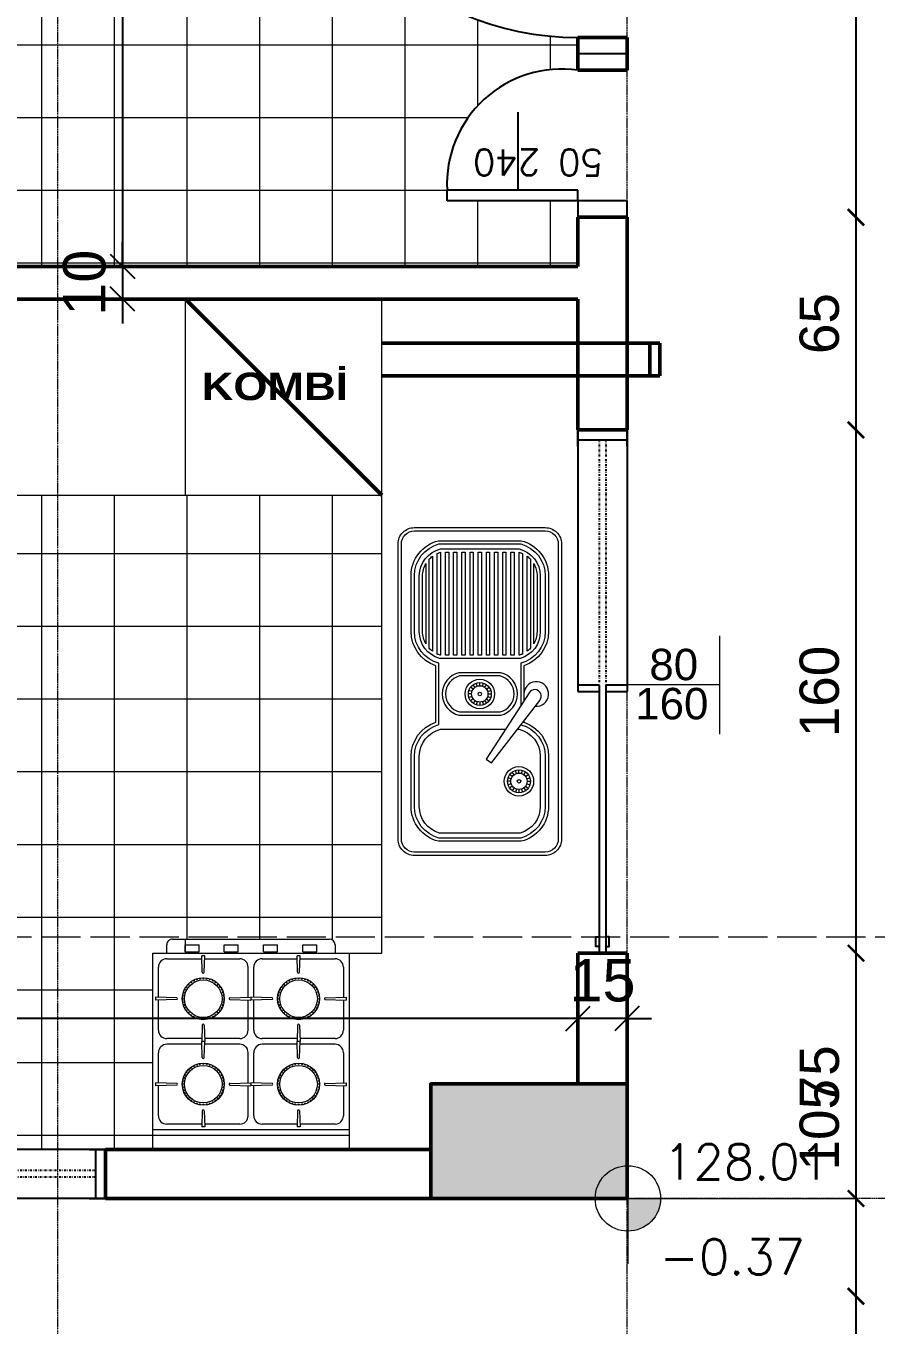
# Model space of a CAD drawing. Header units: millimetres. Extents: x 14753 to 45183, y 5640 to 19518.
# Drawn here: x 20943.6 to 21203.5, y 16508 to 16905.5 of the extents above; entities that cross this region are included whole.
import ezdxf

# ---------------------------------------------------------------- set-up
doc = ezdxf.new("R2010")
doc.units = ezdxf.units.MM
for name, pattern in [('ACAD_ISO02W100', [15, 12, -3]), ('Dash dot', [1.4, 0.6, -0.4, 0, -0.4]), ('DASHDOT', [25.4, 12.7, -6.35, 0, -6.35]), ('DASHDOT2', [0.5, 0.25, -0.125, 0, -0.125])]:
    doc.linetypes.add(name, pattern=pattern)
for name, color, linetype in [('doğrama', 140, 'Continuous'), ('kapı', 11, 'Continuous'), ('pencere', 2, 'Continuous'), ('Standart', 7, 'Continuous'), ('YAzı', 7, 'Continuous')]:
    doc.layers.add(name, color=color, linetype=linetype)
for name, color, linetype, lineweight in [('Duvar', 1, 'Continuous', 50), ('k aks', 44, 'DASHDOT', 18), ('k dis olcu', 43, 'Continuous', 18), ('k ic olcu', 254, 'Continuous', 18), ('k kolon', 1, 'Continuous', 53), ('k kot', 31, 'Continuous', 20), ('k tarama', 252, 'Continuous', 9), ('k ıslak mekan tarama', 252, 'Continuous', 9), ('kesiklii çizgi', 244, 'ACAD_ISO02W100', 5), ('Kolon', 30, 'Continuous', 50), ('mutfak tefriş', 52, 'Continuous', 5)]:
    doc.layers.add(name, color=color, linetype=linetype, lineweight=lineweight)
doc.styles.add('OLCU', font='romans.shx')
doc.styles.add('ROMANT', font='arial.ttf', dxfattribs={"width": 0.8, "height": 0.125})
doc.styles.get("Standard").update_dxf_attribs({"font": 'arial.ttf'})
doc.styles.add('Vaziyet Yazı', font='bgothm.ttf', dxfattribs={"height": 25})
doc.dimstyles.new('icolcu', dxfattribs={"dimtxt": 13, "dimasz": 7.5, "dimexe": 5, "dimexo": 5, "dimgap": 5, "dimtad": 1, "dimdec": 0, "dimtxsty": 'Standard', "dimblk": 'OBLIQUE', "dimcen": 2.5, "dimdle": 5, "dimclrd": 256, "dimclre": 256, "dimclrt": 256, "dimadec": 4, "dimazin": 0, "dimtfac": 1, "dimtdec": 0, "dimtix": 1, "dimtmove": 2, "dimatfit": 3, "dimldrblk": 'OBLIQUE', "dimfxl": 1, "dimarcsym": 0})
doc.dimstyles.new('icölcü', dxfattribs={"dimtxt": 12, "dimasz": 5, "dimexe": 1.25, "dimexo": 0.625, "dimgap": 5, "dimtad": 1, "dimdec": 0, "dimtxsty": 'Standard', "dimblk": 'ARCHTICK', "dimcen": -10, "dimse1": 1, "dimse2": 1, "dimadec": 0, "dimazin": 0, "dimtfac": 1, "dimtdec": 0, "dimtix": 1, "dimtmove": 0, "dimatfit": 3, "dimldrblk": 'ARCHTICK', "dimfxl": 1, "dimarcsym": 0})

# ---------------------------------------------------------------- blocks, each defined once
blk = doc.blocks.new('FRN60')
at = {"linetype": 'Continuous'}
for p, q in [((-30, 0), (30, 0)), ((-30, -60), (-30, 0)), ((30, 0), (30, -60)), ((-30, -4.29), (30, -4.29)), ((-30, -6), (30, -6)), ((-25.71, -7.71), (-15, -7.71)), ((-14.87, -11.8), (-15.03, -6.86)), ((-15.03, -6.86), (-14.12, -6.86)), ((-14.27, -11.8), (-14.12, -6.86)), ((-14.14, -7.71), (-3.43, -7.71)), ((3.43, -7.71), (14.14, -7.71)), ((14.12, -6.86), (15.03, -6.86)), ((14.27, -11.8), (14.12, -6.86)), ((14.87, -11.8), (15.03, -6.86)), ((15, -7.71), (25.71, -7.71)), ((-28.29, -19.5), (-28.29, -10.29)), ((-0.86, -10.29), (-0.86, -19.5)), ((0.86, -10.29), (0.86, -19.5)), ((28.29, -10.29), (28.29, -19.5)), ((-29.14, -20.38), (-29.14, -19.47)), ((-22.7, -19.67), (-29.14, -19.47)), ((-6.44, -19.67), (0, -19.47)), ((6.44, -19.67), (0, -19.47)), ((0, -20.38), (0, -19.47)), ((0, -20.38), (0, -19.47)), ((22.7, -19.67), (29.14, -19.47)), ((29.14, -20.38), (29.14, -19.47)), ((-22.7, -20.19), (-29.14, -20.38)), ((-28.29, -29.57), (-28.29, -20.36)), ((-6.44, -20.19), (0, -20.38)), ((-0.86, -20.36), (-0.86, -29.57)), ((6.44, -20.19), (0, -20.38)), ((0.86, -20.36), (0.86, -29.57)), ((22.7, -20.19), (29.14, -20.38)), ((28.29, -20.36), (28.29, -29.57)), ((-14.87, -28.06), (-15.03, -33)), ((-14.27, -28.06), (-14.12, -33)), ((14.27, -28.06), (14.12, -33)), ((14.87, -28.06), (15.03, -33)), ((-25.71, -32.14), (-15, -32.14)), ((-25.71, -33.86), (-15, -33.86)), ((-15.03, -33), (-14.12, -33)), ((-14.87, -37.94), (-15.03, -33)), ((-15.03, -33), (-14.12, -33)), ((-14.27, -37.94), (-14.12, -33)), ((-14.14, -32.14), (-3.43, -32.14)), ((-14.14, -33.86), (-3.43, -33.86)), ((3.43, -32.14), (14.14, -32.14)), ((3.43, -33.86), (14.14, -33.86)), ((14.12, -33), (15.03, -33)), ((14.27, -37.94), (14.12, -33)), ((14.12, -33), (15.03, -33)), ((14.87, -37.94), (15.03, -33)), ((15, -32.14), (25.71, -32.14)), ((15, -33.86), (25.71, -33.86)), ((-28.29, -45.64), (-28.29, -36.43)), ((-0.86, -36.43), (-0.86, -45.64)), ((0.86, -36.43), (0.86, -45.64)), ((28.29, -36.43), (28.29, -45.64)), ((-22.7, -45.81), (-29.14, -45.62)), ((-29.14, -46.53), (-29.14, -45.62)), ((-22.7, -46.33), (-29.14, -46.53)), ((-28.29, -55.71), (-28.29, -46.5)), ((-6.44, -45.81), (0, -45.62)), ((-6.44, -46.33), (0, -46.53)), ((-0.86, -46.5), (-0.86, -55.71)), ((0, -46.53), (0, -45.62)), ((6.44, -45.81), (0, -45.62)), ((0, -46.53), (0, -45.62)), ((6.44, -46.33), (0, -46.53)), ((0.86, -46.5), (0.86, -55.71)), ((22.7, -45.81), (29.14, -45.62)), ((22.7, -46.33), (29.14, -46.53)), ((28.29, -46.5), (28.29, -55.71)), ((29.14, -46.53), (29.14, -45.62)), ((-14.87, -54.2), (-15.03, -59.14)), ((-14.27, -54.2), (-14.12, -59.14)), ((14.27, -54.2), (14.12, -59.14)), ((14.87, -54.2), (15.03, -59.14)), ((-15, -58.29), (-25.71, -58.29)), ((-15.03, -59.14), (-14.12, -59.14)), ((-3.43, -58.29), (-14.14, -58.29)), ((14.14, -58.29), (3.43, -58.29)), ((14.12, -59.14), (15.03, -59.14)), ((25.71, -58.29), (15, -58.29)), ((30, -60), (-30, -60)), ((-25.71, -62.57), (-25.71, -60)), ((-20.14, -60.43), (-20.14, -62.57)), ((-15.86, -60.43), (-20.14, -60.43)), ((-15.86, -62.57), (-20.14, -62.57)), ((-19.71, -60), (-19.71, -60.43)), ((-16.29, -60), (-16.29, -60.43)), ((-15.86, -60.43), (-15.86, -62.57)), ((-3.86, -60.43), (-8.14, -60.43)), ((-8.14, -60.43), (-8.14, -62.57)), ((-3.86, -62.57), (-8.14, -62.57)), ((-7.71, -60), (-7.71, -60.43)), ((-4.29, -60), (-4.29, -60.43)), ((-3.86, -60.43), (-3.86, -62.57)), ((8.14, -60.43), (3.86, -60.43)), ((3.86, -60.43), (3.86, -62.57)), ((8.14, -62.57), (3.86, -62.57)), ((4.29, -60), (4.29, -60.43)), ((7.71, -60), (7.71, -60.43)), ((8.14, -60.43), (8.14, -62.57)), ((20.14, -60.43), (15.86, -60.43)), ((15.86, -60.43), (15.86, -62.57)), ((20.14, -62.57), (15.86, -62.57)), ((16.29, -60), (16.29, -60.43)), ((19.71, -60), (19.71, -60.43)), ((20.14, -60.43), (20.14, -62.57)), ((25.71, -60), (25.71, -62.57)), ((24, -64.29), (-24, -64.29))]:
    blk.add_line(p, q, dxfattribs=at)
for centre, radius in [((-14.57, -19.93), 6.43), ((-14.57, -19.93), 5.74), ((14.57, -19.93), 6.43), ((14.57, -19.93), 5.74), ((-14.57, -46.07), 6.43), ((14.57, -46.07), 6.43), ((-14.57, -46.07), 5.74), ((14.57, -46.07), 5.74)]:
    blk.add_circle(centre, radius, dxfattribs=at)
for centre, radius, start, end in [((-25.71, -10.29), 2.57, 90, 180), ((-3.43, -10.29), 2.57, 0, 90), ((3.43, -10.29), 2.57, 90, 180), ((25.71, -10.29), 2.57, 0, 90), ((-14.57, -11.8), 0.303, 180, 0), ((14.57, -11.8), 0.303, 180, 0), ((-19.12, -15.38), 0.257, 226.146, 43.854), ((-18.35, -14.73), 0.257, 217.146, 34.854), ((-17.49, -14.2), 0.257, 208.146, 25.854), ((-16.56, -13.81), 0.257, 199.146, 16.854), ((-15.58, -13.58), 0.257, 190.146, 7.854), ((-14.57, -13.5), 0.257, 181.146, 358.854), ((-13.57, -13.58), 0.257, 172.146, 349.854), ((-12.58, -13.81), 0.257, 163.146, 340.854), ((-11.65, -14.2), 0.257, 154.146, 331.854), ((-10.79, -14.73), 0.257, 145.146, 322.854), ((-10.03, -15.38), 0.257, 136.146, 313.854), ((10.03, -15.38), 0.257, 226.146, 43.854), ((10.79, -14.73), 0.257, 217.146, 34.854), ((11.65, -14.2), 0.257, 208.146, 25.854), ((12.58, -13.81), 0.257, 199.146, 16.854), ((13.57, -13.58), 0.257, 190.146, 7.854), ((14.57, -13.5), 0.257, 181.146, 358.854), ((15.58, -13.58), 0.257, 172.146, 349.854), ((16.56, -13.81), 0.257, 163.146, 340.854), ((17.49, -14.2), 0.257, 154.146, 331.854), ((18.35, -14.73), 0.257, 145.146, 322.854), ((19.12, -15.38), 0.257, 136.146, 313.854), ((-22.7, -19.93), 0.257, 270, 90), ((-21, -19.93), 0.257, 271.146, 88.854), ((-20.92, -18.92), 0.257, 262.146, 79.854), ((-20.69, -17.94), 0.257, 253.146, 70.854), ((-20.3, -17.01), 0.257, 244.146, 61.854), ((-19.77, -16.15), 0.257, 235.146, 52.854), ((-9.37, -16.15), 0.257, 127.146, 304.854), ((-8.84, -17.01), 0.257, 118.146, 295.854), ((-8.46, -17.94), 0.257, 109.146, 286.854), ((-8.22, -18.92), 0.257, 100.146, 277.854), ((-8.14, -19.93), 0.257, 91.146, 268.854), ((-6.44, -19.93), 0.257, 90, 270), ((6.44, -19.93), 0.257, 270, 90), ((8.14, -19.93), 0.257, 271.146, 88.854), ((8.22, -18.92), 0.257, 262.146, 79.854), ((8.46, -17.94), 0.257, 253.146, 70.854), ((8.84, -17.01), 0.257, 244.146, 61.854), ((9.37, -16.15), 0.257, 235.146, 52.854), ((19.77, -16.15), 0.257, 127.146, 304.854), ((20.3, -17.01), 0.257, 118.146, 295.854), ((20.69, -17.94), 0.257, 109.146, 286.854), ((20.92, -18.92), 0.257, 100.146, 277.854), ((21, -19.93), 0.257, 91.146, 268.854), ((22.7, -19.93), 0.257, 90, 270), ((-20.92, -20.93), 0.257, 280.146, 97.854), ((-20.69, -21.92), 0.257, 289.146, 106.854), ((-20.3, -22.85), 0.257, 298.146, 115.854), ((-19.77, -23.71), 0.257, 307.146, 124.854), ((-9.37, -23.71), 0.257, 55.146, 232.854), ((-8.84, -22.85), 0.257, 64.146, 241.854), ((-8.46, -21.92), 0.257, 73.146, 250.854), ((-8.22, -20.93), 0.257, 82.146, 259.854), ((8.22, -20.93), 0.257, 280.146, 97.854), ((8.46, -21.92), 0.257, 289.146, 106.854), ((8.84, -22.85), 0.257, 298.146, 115.854), ((9.37, -23.71), 0.257, 307.146, 124.854), ((19.77, -23.71), 0.257, 55.146, 232.854), ((20.3, -22.85), 0.257, 64.146, 241.854), ((20.69, -21.92), 0.257, 73.146, 250.854), ((20.92, -20.93), 0.257, 82.146, 259.854), ((-19.12, -24.47), 0.257, 316.146, 133.854), ((-18.35, -25.13), 0.257, 325.146, 142.854), ((-17.49, -25.66), 0.257, 334.146, 151.854), ((-16.56, -26.04), 0.257, 343.146, 160.854), ((-15.58, -26.28), 0.257, 352.146, 169.854), ((-14.57, -28.06), 0.303, 0, 180), ((-14.57, -26.36), 0.257, 1.146, 178.854), ((-13.57, -26.28), 0.257, 10.146, 187.854), ((-12.58, -26.04), 0.257, 19.146, 196.854), ((-11.65, -25.66), 0.257, 28.146, 205.854), ((-10.79, -25.13), 0.257, 37.146, 214.854), ((-10.03, -24.47), 0.257, 46.146, 223.854), ((10.03, -24.47), 0.257, 316.146, 133.854), ((10.79, -25.13), 0.257, 325.146, 142.854), ((11.65, -25.66), 0.257, 334.146, 151.854), ((12.58, -26.04), 0.257, 343.146, 160.854), ((13.57, -26.28), 0.257, 352.146, 169.854), ((14.57, -28.06), 0.303, 0, 180), ((14.57, -26.36), 0.257, 1.146, 178.854), ((15.58, -26.28), 0.257, 10.146, 187.854), ((16.56, -26.04), 0.257, 19.146, 196.854), ((17.49, -25.66), 0.257, 28.146, 205.854), ((18.35, -25.13), 0.257, 37.146, 214.854), ((19.12, -24.47), 0.257, 46.146, 223.854), ((-25.71, -29.57), 2.57, 180, 270), ((-3.43, -29.57), 2.57, 270, 0), ((3.43, -29.57), 2.57, 180, 270), ((25.71, -29.57), 2.57, 270, 360), ((-25.71, -36.43), 2.57, 90, 180), ((-3.43, -36.43), 2.57, 0, 90), ((3.43, -36.43), 2.57, 90, 180), ((25.71, -36.43), 2.57, 0, 90), ((-15.58, -39.72), 0.257, 190.146, 7.854), ((-14.57, -37.94), 0.303, 180, 0), ((-14.57, -39.64), 0.257, 181.146, 358.854), ((-13.57, -39.72), 0.257, 172.146, 349.854), ((13.57, -39.72), 0.257, 190.146, 7.854), ((14.57, -37.94), 0.303, 180, 0), ((14.57, -39.64), 0.257, 181.146, 358.854), ((15.58, -39.72), 0.257, 172.146, 349.854), ((-20.3, -43.15), 0.257, 244.146, 61.854), ((-19.77, -42.29), 0.257, 235.146, 52.854), ((-19.12, -41.53), 0.257, 226.146, 43.854), ((-18.35, -40.87), 0.257, 217.146, 34.854), ((-17.49, -40.34), 0.257, 208.146, 25.854), ((-16.56, -39.96), 0.257, 199.146, 16.854), ((-12.58, -39.96), 0.257, 163.146, 340.854), ((-11.65, -40.34), 0.257, 154.146, 331.854), ((-10.79, -40.87), 0.257, 145.146, 322.854), ((-10.03, -41.53), 0.257, 136.146, 313.854), ((-9.37, -42.29), 0.257, 127.146, 304.854), ((-8.84, -43.15), 0.257, 118.146, 295.854), ((8.84, -43.15), 0.257, 244.146, 61.854), ((9.37, -42.29), 0.257, 235.146, 52.854), ((10.03, -41.53), 0.257, 226.146, 43.854), ((10.79, -40.87), 0.257, 217.146, 34.854), ((11.65, -40.34), 0.257, 208.146, 25.854), ((12.58, -39.96), 0.257, 199.146, 16.854), ((16.56, -39.96), 0.257, 163.146, 340.854), ((17.49, -40.34), 0.257, 154.146, 331.854), ((18.35, -40.87), 0.257, 145.146, 322.854), ((19.12, -41.53), 0.257, 136.146, 313.854), ((19.77, -42.29), 0.257, 127.146, 304.854), ((20.3, -43.15), 0.257, 118.146, 295.854), ((-22.7, -46.07), 0.257, 270, 90), ((-21, -46.07), 0.257, 271.146, 88.854), ((-20.92, -45.07), 0.257, 262.146, 79.854), ((-20.92, -47.08), 0.257, 280.146, 97.854), ((-20.69, -44.08), 0.257, 253.146, 70.854), ((-8.46, -44.08), 0.257, 109.146, 286.854), ((-8.22, -45.07), 0.257, 100.146, 277.854), ((-8.22, -47.08), 0.257, 82.146, 259.854), ((-8.14, -46.07), 0.257, 91.146, 268.854), ((-6.44, -46.07), 0.257, 90, 270), ((6.44, -46.07), 0.257, 270, 90), ((8.14, -46.07), 0.257, 271.146, 88.854), ((8.22, -45.07), 0.257, 262.146, 79.854), ((8.22, -47.08), 0.257, 280.146, 97.854), ((8.46, -44.08), 0.257, 253.146, 70.854), ((20.69, -44.08), 0.257, 109.146, 286.854), ((20.92, -45.07), 0.257, 100.146, 277.854), ((20.92, -47.08), 0.257, 82.146, 259.854), ((21, -46.07), 0.257, 91.146, 268.854), ((22.7, -46.07), 0.257, 90, 270), ((-20.69, -48.06), 0.257, 289.146, 106.854), ((-20.3, -48.99), 0.257, 298.146, 115.854), ((-19.77, -49.85), 0.257, 307.146, 124.854), ((-19.12, -50.62), 0.257, 316.146, 133.854), ((-18.35, -51.27), 0.257, 325.146, 142.854), ((-17.49, -51.8), 0.257, 334.146, 151.854), ((-11.65, -51.8), 0.257, 28.146, 205.854), ((-10.79, -51.27), 0.257, 37.146, 214.854), ((-10.03, -50.62), 0.257, 46.146, 223.854), ((-9.37, -49.85), 0.257, 55.146, 232.854), ((-8.84, -48.99), 0.257, 64.146, 241.854), ((-8.46, -48.06), 0.257, 73.146, 250.854), ((8.46, -48.06), 0.257, 289.146, 106.854), ((8.84, -48.99), 0.257, 298.146, 115.854), ((9.37, -49.85), 0.257, 307.146, 124.854), ((10.03, -50.62), 0.257, 316.146, 133.854), ((10.79, -51.27), 0.257, 325.146, 142.854), ((11.65, -51.8), 0.257, 334.146, 151.854), ((17.49, -51.8), 0.257, 28.146, 205.854), ((18.35, -51.27), 0.257, 37.146, 214.854), ((19.12, -50.62), 0.257, 46.146, 223.854), ((19.77, -49.85), 0.257, 55.146, 232.854), ((20.3, -48.99), 0.257, 64.146, 241.854), ((20.69, -48.06), 0.257, 73.146, 250.854), ((-16.56, -52.19), 0.257, 343.146, 160.854), ((-15.58, -52.42), 0.257, 352.146, 169.854), ((-14.57, -54.2), 0.303, 0, 180), ((-14.57, -52.5), 0.257, 1.146, 178.854), ((-13.57, -52.42), 0.257, 10.146, 187.854), ((-12.58, -52.19), 0.257, 19.146, 196.854), ((12.58, -52.19), 0.257, 343.146, 160.854), ((13.57, -52.42), 0.257, 352.146, 169.854), ((14.57, -54.2), 0.303, 0, 180), ((14.57, -52.5), 0.257, 1.146, 178.854), ((15.58, -52.42), 0.257, 10.146, 187.854), ((16.56, -52.19), 0.257, 19.146, 196.854), ((-25.71, -55.71), 2.57, 180, 270), ((-3.43, -55.71), 2.57, 270, 360), ((3.43, -55.71), 2.57, 180, 270), ((25.71, -55.71), 2.57, 270, 0), ((-24, -62.57), 1.71, 180, 270), ((24, -62.57), 1.71, 270, 0)]:
    blk.add_arc(centre, radius, start, end, dxfattribs=at)
blk = doc.blocks.new('80-160 PENC')
at = {"layer": 'pencere', "lineweight": 25}
for p, q in [((19678.41, 13118.14), (19678.41, 13111.64)), ((19758.41, 13118.14), (19678.41, 13118.14)), ((19680.41, 13118.14), (19680.41, 13111.64)), ((19753.41, 13118.14), (19758.41, 13118.14)), ((19755.41, 13118.14), (19755.41, 13103.14)), ((19758.41, 13118.14), (19758.41, 13103.14)), ((19680.41, 13111.64), (19598.41, 13111.64)), ((19598.41, 13111.64), (19598.41, 13109.64)), ((19680.41, 13109.64), (19598.41, 13109.64)), ((19678.41, 13109.64), (19678.41, 13103.14)), ((19680.41, 13109.64), (19680.41, 13103.14)), ((19758.41, 13103.14), (19678.41, 13103.14)), ((19753.41, 13103.14), (19758.41, 13103.14))]:
    blk.add_line(p, q, dxfattribs=at)
at = {"layer": 'pencere', "linetype": 'Dash dot', "lineweight": 25}
for p, q in [((19755.41, 13111.64), (19680.41, 13111.64)), ((19755.41, 13109.64), (19680.41, 13109.64))]:
    blk.add_line(p, q, dxfattribs=at)
at = {"layer": 'pencere', "lineweight": 20}
for p, q in [((19680.41, 13074.83), (19680.41, 13103.14)), ((19695.41, 13074.83), (19665.41, 13074.83))]:
    blk.add_line(p, q, dxfattribs=at)
at = {"layer": 'pencere', "lineweight": 25}
for points in [[(19600.41, 13111.64), (19600.41, 13112.64), (19603.41, 13112.64), (19603.41, 13111.64)], [(19600.41, 13109.64), (19600.41, 13108.64), (19603.41, 13108.64), (19603.41, 13109.64)]]:
    blk.add_lwpolyline(points, dxfattribs=at)
at = {"layer": 'pencere', "lineweight": 20, "style": 'ROMANT'}
for s, p in [('160', (19669.91, 13100.63)), ('80', (19681.87, 13096.31))]:
    blk.add_text(s, height=9.6, rotation=270, dxfattribs=at).set_placement(p)
blk = doc.blocks.new('evye')
at = {"layer": 'mutfak tefriş'}
for p, q in [((4356.25, 1418.42), (4355.67, 1419.23)), ((4356.95, 1418.77), (4356.64, 1419.72)), ((4357.72, 1418.9), (4357.72, 1419.9)), ((4358.49, 1418.77), (4358.8, 1419.72)), ((4359.19, 1418.42), (4359.78, 1419.23)), ((4355.22, 1416.4), (4354.22, 1416.4)), ((4355.34, 1417.17), (4354.39, 1417.48)), ((4355.34, 1415.62), (4354.39, 1415.31)), ((4355.7, 1417.86), (4354.89, 1418.45)), ((4359.74, 1417.86), (4360.55, 1418.45)), ((4360.1, 1417.17), (4361.05, 1417.48)), ((4360.1, 1415.62), (4361.05, 1415.31)), ((4360.22, 1416.4), (4361.22, 1416.4)), ((4355.7, 1414.93), (4354.89, 1414.34)), ((4356.25, 1414.37), (4355.67, 1413.56)), ((4356.95, 1414.02), (4356.64, 1413.07)), ((4357.72, 1413.9), (4357.72, 1412.9)), ((4358.49, 1414.02), (4358.8, 1413.07)), ((4359.19, 1414.37), (4359.78, 1413.56)), ((4359.74, 1414.93), (4360.55, 1414.34)), ((4329.54, 1406.47), (4328.95, 1407.28)), ((4330.23, 1406.82), (4329.92, 1407.77)), ((4331.01, 1406.94), (4331.01, 1407.94)), ((4331.78, 1406.82), (4332.09, 1407.77)), ((4332.48, 1406.47), (4333.06, 1407.28)), ((4328.51, 1404.44), (4327.51, 1404.44)), ((4328.63, 1405.22), (4327.68, 1405.53)), ((4328.63, 1403.67), (4327.68, 1403.36)), ((4328.98, 1405.91), (4328.17, 1406.5)), ((4333.03, 1405.91), (4333.84, 1406.5)), ((4333.38, 1405.22), (4334.33, 1405.53)), ((4333.38, 1403.67), (4334.33, 1403.36)), ((4333.51, 1404.44), (4334.51, 1404.44)), ((4328.98, 1402.97), (4328.17, 1402.39)), ((4329.54, 1402.42), (4328.95, 1401.61)), ((4330.23, 1402.07), (4329.92, 1401.11)), ((4331.01, 1401.94), (4331.01, 1400.94)), ((4331.78, 1402.07), (4332.09, 1401.11)), ((4332.48, 1402.42), (4333.06, 1401.61)), ((4333.03, 1402.97), (4333.84, 1402.39))]:
    blk.add_line(p, q, dxfattribs=at)
for points in [[(4408.59, 1436.4), (4408.59, 1396.4, -0.414214), (4403.59, 1391.4), (4313.35, 1391.4, -0.414214), (4308.35, 1396.4), (4308.35, 1436.4, -0.414214), (4313.35, 1441.4), (4403.59, 1441.4, -0.414214)], [(4407.59, 1436.4), (4407.59, 1396.4, -0.414214), (4403.59, 1392.4), (4313.35, 1392.4, -0.414214), (4309.35, 1396.4), (4309.35, 1436.4, -0.414214), (4313.35, 1440.4), (4403.59, 1440.4, -0.414214)], [(4402.09, 1404.4, -0.346306), (4393.82, 1397.9), (4376.78, 1397.9, -0.336001), (4368.6, 1404.09), (4368.6, 1428.7, -0.336001), (4376.78, 1434.9), (4393.82, 1434.9, -0.346306), (4402.09, 1428.39)], [(4399.82, 1430.9), (4370.78, 1430.9, -0.044958), (4371.68, 1431.9), (4398.92, 1431.9, -0.044958)], [(4373.04, 1432.9, -0.131326), (4376.78, 1433.9), (4393.82, 1433.9, -0.131326), (4397.57, 1432.9)], [(4351.22, 1422.77), (4351.22, 1410.02, 0.788779), (4364.22, 1410.02), (4364.22, 1422.77, 0.788779)], [(4369.91, 1429.4), (4400.7, 1429.4, -0.035411), (4401.05, 1428.4), (4369.6, 1428.4), (4369.6, 1428.55, -0.02988)], [(4352.22, 1422.65), (4352.22, 1410.15, 0.772727), (4363.22, 1410.15), (4363.22, 1422.65, 0.772727)], [(4369.91, 1403.4, -0.02988), (4369.6, 1404.24), (4369.6, 1404.4), (4401.05, 1404.4, -0.035411), (4400.7, 1403.4)], [(4371.68, 1400.9, -0.044958), (4370.78, 1401.9), (4399.82, 1401.9, -0.044958), (4398.92, 1400.9)], [(4397.57, 1399.9, -0.131326), (4393.82, 1398.9), (4376.78, 1398.9, -0.131326), (4373.04, 1399.9)]]:
    blk.add_lwpolyline(points, format="xyb", close=True, dxfattribs=at)
for points in [[(4349.54, 1402.9), (4349.09, 1402.9, -0.322254), (4338.66, 1395.4), (4323.35, 1395.4, -0.345302), (4312.66, 1403.77), (4312.66, 1429.02, -0.345302), (4323.35, 1437.4), (4338.66, 1437.4, -0.322254), (4349.09, 1429.9), (4366.35, 1429.9, -0.322254), (4376.78, 1437.4), (4393.9, 1437.4, -0.345302), (4404.59, 1429.02), (4404.59, 1403.77, -0.345302), (4393.9, 1395.4), (4376.78, 1395.4, -0.322254), (4366.35, 1402.9), (4355.69, 1402.9)], [(4348.33, 1403.83, -0.340086), (4338.66, 1396.4), (4323.35, 1396.4, -0.341999), (4313.66, 1403.9), (4313.66, 1428.9, -0.341999), (4323.35, 1436.4), (4338.66, 1436.4, -0.341999), (4348.35, 1428.9), (4367.1, 1428.9, -0.341999), (4376.78, 1436.4), (4393.9, 1436.4, -0.341999), (4403.59, 1428.9), (4403.59, 1403.9, -0.341999), (4393.9, 1396.4), (4376.78, 1396.4, -0.341999), (4367.1, 1403.9), (4354.15, 1403.9)], [(4346.93, 1404.91), (4346.93, 1404.4, -0.346306), (4338.66, 1397.9), (4323.35, 1397.9, -0.336001), (4315.16, 1404.09), (4315.16, 1428.7, -0.336001), (4323.35, 1434.9), (4338.66, 1434.9, -0.346306), (4346.93, 1428.39), (4346.93, 1408.58)], [(4358.07, 1401.35), (4337.82, 1414.48), (4336.65, 1412.85), (4355.75, 1398.1, 1.095033), (4358.07, 1401.35)]]:
    blk.add_lwpolyline(points, format="xyb", dxfattribs=at)
for points in [[(4369.6, 1425.9), (4369.6, 1426.9), (4401.09, 1426.9), (4401.09, 1425.9)], [(4369.6, 1423.4), (4369.6, 1424.4), (4401.09, 1424.4), (4401.09, 1423.4)], [(4369.6, 1420.9), (4369.6, 1421.9), (4401.09, 1421.9), (4401.09, 1420.9)], [(4369.6, 1418.4), (4369.6, 1419.4), (4401.09, 1419.4), (4401.09, 1418.4)], [(4369.6, 1415.9), (4369.6, 1416.9), (4401.09, 1416.9), (4401.09, 1415.9)], [(4369.6, 1413.4), (4369.6, 1414.4), (4401.09, 1414.4), (4401.09, 1413.4)], [(4369.6, 1410.9), (4369.6, 1411.9), (4401.09, 1411.9), (4401.09, 1410.9)], [(4369.6, 1408.4), (4369.6, 1409.4), (4401.09, 1409.4), (4401.09, 1408.4)], [(4369.6, 1405.9), (4369.6, 1406.9), (4401.09, 1406.9), (4401.09, 1405.9)]]:
    blk.add_lwpolyline(points, close=True, dxfattribs=at)
for centre, radius in [((4357.72, 1416.4), 4.5), ((4357.72, 1416.4), 3.5), ((4357.72, 1416.4), 2.5), ((4357.72, 1416.4), 0.548), ((4331.01, 1404.44), 4.5), ((4331.01, 1404.44), 3.5), ((4331.01, 1404.44), 2.5), ((4331.01, 1404.44), 0.548)]:
    blk.add_circle(centre, radius, dxfattribs=at)
blk.add_arc((4357.72, 1399.15), 3.77, 175.0299, 84.5233, dxfattribs=at)
blk = doc.blocks.new('160-240')
at = {"layer": 'pencere', "lineweight": 20}
for p, q in [((19659.09, 13496.07), (19629.09, 13496.07)), ((19644.09, 13496.07), (19644.09, 13467.76))]:
    blk.add_line(p, q, dxfattribs=at)
at = {"layer": 'pencere', "lineweight": 25}
for p, q in [((19642.09, 13461.26), (19642.09, 13467.76)), ((19722.09, 13467.76), (19642.09, 13467.76)), ((19644.09, 13461.26), (19644.09, 13467.76)), ((19717.09, 13467.76), (19722.09, 13467.76)), ((19719.09, 13452.76), (19719.09, 13467.76)), ((19722.09, 13452.76), (19722.09, 13467.76)), ((19644.09, 13461.26), (19562.09, 13461.26)), ((19562.09, 13459.26), (19562.09, 13461.26)), ((19644.09, 13459.26), (19562.09, 13459.26)), ((19642.09, 13452.76), (19642.09, 13459.26)), ((19644.09, 13452.76), (19644.09, 13459.26)), ((19722.09, 13452.76), (19642.09, 13452.76)), ((19717.09, 13452.76), (19722.09, 13452.76))]:
    blk.add_line(p, q, dxfattribs=at)
at = {"layer": 'pencere', "linetype": 'Dash dot', "lineweight": 25}
for p, q in [((19719.09, 13461.26), (19644.09, 13461.26)), ((19719.09, 13459.26), (19644.09, 13459.26))]:
    blk.add_line(p, q, dxfattribs=at)
at = {"layer": 'pencere', "lineweight": 25}
for points in [[(19564.09, 13461.26), (19564.09, 13462.26), (19567.09, 13462.26), (19567.09, 13461.26)], [(19564.09, 13459.26), (19564.09, 13458.26), (19567.09, 13458.26), (19567.09, 13459.26)]]:
    blk.add_lwpolyline(points, dxfattribs=at)
at = {"layer": 'pencere', "lineweight": 20, "style": 'ROMANT'}
for s, p in [('160', (19643.07, 13470.27)), ('240', (19655.03, 13470.17))]:
    blk.add_text(s, height=9.6, rotation=90, dxfattribs=at).set_placement(p)
blk = doc.blocks.new('KESİT')
at = {"layer": 'kesiklii çizgi', "color": 3}
blk.add_line((380281.07, 4551829.46), (381920, 4551829.46), dxfattribs=at)
blk = doc.blocks.new('_ArchTick')
at = {"color": 0, "linetype": 'ByBlock', "const_width": 0.15}
blk.add_lwpolyline([(-0.5, -0.5), (0.5, 0.5)], dxfattribs=at)
blk = doc.blocks.new('*D207')
at = {"layer": 'Defpoints', "color": 0, "transparency": 16777216}
for p in [(21127.39, 16997.01), (21127.39, 16847.01), (21197.39, 16847.01)]:
    blk.add_point(p, dxfattribs=at)
at = {"layer": 'k dis olcu', "color": 0, "lineweight": -2, "transparency": 16777216}
blk.add_line((21197.39, 16997.01), (21197.39, 16847.01), dxfattribs=at)
at = {"layer": 'k dis olcu', "color": 0, "lineweight": -2, "transparency": 16777216, "xscale": 5, "yscale": 5, "zscale": 5}
for p, rotation in [((21197.39, 16997.01), 90), ((21197.39, 16847.01), 270)]:
    blk.add_blockref('_ArchTick', p, dxfattribs=dict(at, rotation=rotation))
at = {"layer": 'k dis olcu', "color": 0, "transparency": 16777216, "insert": (21186.26, 16922.01), "char_height": 12, "attachment_point": 5, "rotation": 90}
blk.add_mtext('150', dxfattribs=at)
blk = doc.blocks.new('*D208')
at = {"layer": 'Defpoints', "color": 0, "transparency": 16777216}
for p in [(21127.39, 16847.01), (21127.39, 16782.01), (21197.39, 16782.01)]:
    blk.add_point(p, dxfattribs=at)
at = {"layer": 'k dis olcu', "color": 0, "lineweight": -2, "transparency": 16777216}
blk.add_line((21197.39, 16847.01), (21197.39, 16782.01), dxfattribs=at)
at = {"layer": 'k dis olcu', "color": 0, "lineweight": -2, "transparency": 16777216, "xscale": 5, "yscale": 5, "zscale": 5}
for p, rotation in [((21197.39, 16847.01), 90), ((21197.39, 16782.01), 270)]:
    blk.add_blockref('_ArchTick', p, dxfattribs=dict(at, rotation=rotation))
at = {"layer": 'k dis olcu', "color": 0, "transparency": 16777216, "insert": (21186.26, 16814.51), "char_height": 12, "attachment_point": 5, "rotation": 90}
blk.add_mtext('65', dxfattribs=at)
blk = doc.blocks.new('*D209')
at = {"layer": 'Defpoints', "color": 0, "transparency": 16777216}
for p in [(21127.39, 16782.01), (21127.39, 16622.01), (21197.39, 16622.01)]:
    blk.add_point(p, dxfattribs=at)
at = {"layer": 'k dis olcu', "color": 0, "lineweight": -2, "transparency": 16777216}
blk.add_line((21197.39, 16782.01), (21197.39, 16622.01), dxfattribs=at)
at = {"layer": 'k dis olcu', "color": 0, "lineweight": -2, "transparency": 16777216, "xscale": 5, "yscale": 5, "zscale": 5}
for p, rotation in [((21197.39, 16782.01), 90), ((21197.39, 16622.01), 270)]:
    blk.add_blockref('_ArchTick', p, dxfattribs=dict(at, rotation=rotation))
at = {"layer": 'k dis olcu', "color": 0, "transparency": 16777216, "insert": (21186.26, 16702.01), "char_height": 12, "attachment_point": 5, "rotation": 90}
blk.add_mtext('160', dxfattribs=at)
blk = doc.blocks.new('*D210')
at = {"layer": 'Defpoints', "color": 0, "transparency": 16777216}
for p in [(21127.39, 16622.01), (21127.39, 16547.01), (21197.39, 16547.01)]:
    blk.add_point(p, dxfattribs=at)
at = {"layer": 'k dis olcu', "color": 0, "lineweight": -2, "transparency": 16777216}
blk.add_line((21197.39, 16622.01), (21197.39, 16547.01), dxfattribs=at)
at = {"layer": 'k dis olcu', "color": 0, "lineweight": -2, "transparency": 16777216, "xscale": 5, "yscale": 5, "zscale": 5}
for p, rotation in [((21197.39, 16622.01), 90), ((21197.39, 16547.01), 270)]:
    blk.add_blockref('_ArchTick', p, dxfattribs=dict(at, rotation=rotation))
at = {"layer": 'k dis olcu', "color": 0, "transparency": 16777216, "insert": (21186.29, 16584.51), "char_height": 12, "attachment_point": 5, "rotation": 90}
blk.add_mtext('75', dxfattribs=at)
blk = doc.blocks.new('*D211')
at = {"layer": 'Defpoints', "color": 0, "transparency": 16777216}
for p in [(20967.89, 16547.01), (21127.39, 16547.01), (20967.89, 16282.01)]:
    blk.add_point(p, dxfattribs=at)
at = {"layer": 'k dis olcu', "color": 0, "lineweight": -2, "transparency": 16777216}
blk.add_line((21127.39, 16282.01), (20967.89, 16282.01), dxfattribs=at)
at = {"layer": 'k dis olcu', "color": 0, "lineweight": -2, "transparency": 16777216, "xscale": 5, "yscale": 5, "zscale": 5, "rotation": 180}
blk.add_blockref('_ArchTick', (20967.89, 16282.01), dxfattribs=at)
at = {"layer": 'k dis olcu', "color": 0, "lineweight": -2, "transparency": 16777216, "xscale": 5, "yscale": 5, "zscale": 5}
blk.add_blockref('_ArchTick', (21127.39, 16282.01), dxfattribs=at)
at = {"layer": 'k dis olcu', "color": 0, "transparency": 16777216, "insert": (21047.64, 16293.14), "char_height": 12, "attachment_point": 5}
blk.add_mtext('160', dxfattribs=at)
blk = doc.blocks.new('*D212')
at = {"layer": 'Defpoints', "color": 0, "transparency": 16777216}
for p in [(20807.89, 16547.01), (20967.89, 16547.01), (20807.89, 16282.01)]:
    blk.add_point(p, dxfattribs=at)
at = {"layer": 'k dis olcu', "color": 0, "lineweight": -2, "transparency": 16777216}
blk.add_line((20967.89, 16282.01), (20807.89, 16282.01), dxfattribs=at)
at = {"layer": 'k dis olcu', "color": 0, "lineweight": -2, "transparency": 16777216, "xscale": 5, "yscale": 5, "zscale": 5, "rotation": 180}
blk.add_blockref('_ArchTick', (20807.89, 16282.01), dxfattribs=at)
at = {"layer": 'k dis olcu', "color": 0, "lineweight": -2, "transparency": 16777216, "xscale": 5, "yscale": 5, "zscale": 5}
blk.add_blockref('_ArchTick', (20967.89, 16282.01), dxfattribs=at)
at = {"layer": 'k dis olcu', "color": 0, "transparency": 16777216, "insert": (20887.89, 16293.14), "char_height": 12, "attachment_point": 5}
blk.add_mtext('160', dxfattribs=at)
blk = doc.blocks.new('*D217')
at = {"layer": 'Defpoints', "color": 0, "transparency": 16777216}
for p in [(21127.39, 16622.01), (20531.39, 16517.08), (21197.39, 16517.08)]:
    blk.add_point(p, dxfattribs=at)
at = {"layer": 'k dis olcu', "color": 0, "lineweight": -2, "transparency": 16777216}
blk.add_line((21197.39, 16622.01), (21197.39, 16517.08), dxfattribs=at)
at = {"layer": 'k dis olcu', "color": 0, "lineweight": -2, "transparency": 16777216, "xscale": 5, "yscale": 5, "zscale": 5}
for p, rotation in [((21197.39, 16622.01), 90), ((21197.39, 16517.08), 270)]:
    blk.add_blockref('_ArchTick', p, dxfattribs=dict(at, rotation=rotation))
at = {"layer": 'k dis olcu', "color": 0, "transparency": 16777216, "insert": (21186.26, 16569.54), "char_height": 12, "attachment_point": 5, "rotation": 90}
blk.add_mtext('105', dxfattribs=at)
blk = doc.blocks.new('*D218')
at = {"layer": 'Defpoints', "color": 0, "transparency": 16777216}
for p in [(20531.39, 16517.08), (20531.39, 16437.01), (21197.39, 16437.01)]:
    blk.add_point(p, dxfattribs=at)
at = {"layer": 'k dis olcu', "color": 0, "lineweight": -2, "transparency": 16777216}
blk.add_line((21197.39, 16517.08), (21197.39, 16437.01), dxfattribs=at)
at = {"layer": 'k dis olcu', "color": 0, "lineweight": -2, "transparency": 16777216, "xscale": 5, "yscale": 5, "zscale": 5}
for p, rotation in [((21197.39, 16517.08), 90), ((21197.39, 16437.01), 270)]:
    blk.add_blockref('_ArchTick', p, dxfattribs=dict(at, rotation=rotation))
at = {"layer": 'k dis olcu', "color": 0, "transparency": 16777216, "insert": (21186.26, 16477.04), "char_height": 12, "attachment_point": 5, "rotation": 90}
blk.add_mtext('80', dxfattribs=at)
blk = doc.blocks.new('_Oblique')
at = {"color": 0, "linetype": 'ByBlock', "lineweight": -2}
blk.add_line((-0.5, -0.5), (0.5, 0.5), dxfattribs=at)
blk = doc.blocks.new('*D269')
at = {"layer": 'Defpoints', "color": 0, "transparency": 16777216}
for p in [(20973.14, 17012.01), (20973.14, 16832.01), (20973.14, 16832.01)]:
    blk.add_point(p, dxfattribs=at)
at = {"layer": 'k ic olcu', "lineweight": -2, "transparency": 16777216}
for p, q in [((20973.14, 17017.01), (20973.14, 16827.01)), ((20968.14, 17012.01), (20968.14, 17012.01)), ((20968.14, 16832.01), (20968.14, 16832.01))]:
    blk.add_line(p, q, dxfattribs=at)
at = {"layer": 'k ic olcu', "lineweight": -2, "transparency": 16777216, "xscale": 7.5, "yscale": 7.5, "zscale": 7.5}
for p, rotation in [((20973.14, 17012.01), 90), ((20973.14, 16832.01), 270)]:
    blk.add_blockref('_Oblique', p, dxfattribs=dict(at, rotation=rotation))
at = {"layer": 'k ic olcu', "transparency": 16777216, "insert": (20961.5, 16922.01), "char_height": 13, "attachment_point": 5, "rotation": 90}
blk.add_mtext('180', dxfattribs=at)
blk = doc.blocks.new('*D270')
at = {"layer": 'Defpoints', "color": 0, "transparency": 16777216}
for p in [(20973.14, 16832.01), (20973.14, 16822.01), (20973.14, 16822.01)]:
    blk.add_point(p, dxfattribs=at)
at = {"layer": 'k ic olcu', "lineweight": -2, "transparency": 16777216}
for p, q in [((20973.14, 16832.01), (20973.14, 16839.51)), ((20968.14, 16832.01), (20968.14, 16832.01)), ((20973.14, 16832.01), (20973.14, 16822.01)), ((20968.14, 16822.01), (20968.14, 16822.01)), ((20973.14, 16822.01), (20973.14, 16814.51))]:
    blk.add_line(p, q, dxfattribs=at)
at = {"layer": 'k ic olcu', "lineweight": -2, "transparency": 16777216, "xscale": 7.5, "yscale": 7.5, "zscale": 7.5}
for p, rotation in [((20973.14, 16832.01), 270), ((20973.14, 16822.01), 90)]:
    blk.add_blockref('_Oblique', p, dxfattribs=dict(at, rotation=rotation))
at = {"layer": 'k ic olcu', "transparency": 16777216, "insert": (20961.5, 16827.01), "char_height": 13, "attachment_point": 5, "rotation": 90}
blk.add_mtext('10', dxfattribs=at)
blk = doc.blocks.new('*D166')
at = {"layer": 'Defpoints', "color": 0, "transparency": 16777216}
for p in [(21112.39, 16602.01), (21112.39, 16602.01), (21127.39, 16602.01)]:
    blk.add_point(p, dxfattribs=at)
at = {"layer": 'k ic olcu', "lineweight": -2, "transparency": 16777216}
for p, q in [((21112.39, 16602.01), (21104.89, 16602.01)), ((21127.39, 16602.01), (21112.39, 16602.01)), ((21127.39, 16602.01), (21134.89, 16602.01))]:
    blk.add_line(p, q, dxfattribs=at)
at = {"layer": 'k ic olcu', "lineweight": -2, "transparency": 16777216, "xscale": 7.5, "yscale": 7.5, "zscale": 7.5}
blk.add_blockref('_Oblique', (21112.39, 16602.01), dxfattribs=at)
at = {"layer": 'k ic olcu', "lineweight": -2, "transparency": 16777216, "xscale": 7.5, "yscale": 7.5, "zscale": 7.5, "rotation": 180}
blk.add_blockref('_Oblique', (21127.39, 16602.01), dxfattribs=at)
at = {"layer": 'k ic olcu', "transparency": 16777216, "insert": (21119.89, 16613.65), "char_height": 13, "attachment_point": 5}
blk.add_mtext('15', dxfattribs=at)
blk = doc.blocks.new('*D167')
at = {"layer": 'Defpoints', "color": 0, "transparency": 16777216}
for p in [(20526.39, 16602.01), (20526.39, 16602.01), (21112.39, 16602.01)]:
    blk.add_point(p, dxfattribs=at)
at = {"layer": 'k ic olcu', "lineweight": -2, "transparency": 16777216}
blk.add_line((21117.39, 16602.01), (20521.39, 16602.01), dxfattribs=at)
at = {"layer": 'k ic olcu', "lineweight": -2, "transparency": 16777216, "xscale": 7.5, "yscale": 7.5, "zscale": 7.5, "rotation": 180}
blk.add_blockref('_Oblique', (20526.39, 16602.01), dxfattribs=at)
at = {"layer": 'k ic olcu', "lineweight": -2, "transparency": 16777216, "xscale": 7.5, "yscale": 7.5, "zscale": 7.5}
blk.add_blockref('_Oblique', (21112.39, 16602.01), dxfattribs=at)
at = {"layer": 'k ic olcu', "transparency": 16777216, "insert": (20819.39, 16613.65), "char_height": 13, "attachment_point": 5}
blk.add_mtext('586', dxfattribs=at)
blk = doc.blocks.new('KT')
at = {"layer": 'k tarama'}
h = blk.add_hatch(dxfattribs=at)
h.set_pattern_fill('ANSI33', color=256, scale=1.5)
h.set_pattern_definition([(45, (-7754.55, -1210.899), (-6.73519209, 6.73519209), []), (45, (-7747.815, -1210.899), (-6.73519209, 6.73519209), [4.7625, -2.38125])])
h.paths.add_polyline_path([(381102.61, 4550660.52), (381127.61, 4550660.52), (381127.61, 4550471.52), (381102.61, 4550471.52)])
h.paths.add_polyline_path([(381529.61, 4550660.52), (381554.61, 4550660.52), (381554.61, 4550471.52), (381529.61, 4550471.52)])
h.paths.add_polyline_path([(381693.61, 4550660.52), (381728.61, 4550660.52), (381728.61, 4550600.52), (381693.61, 4550600.52)])
h.paths.add_polyline_path([(381668.61, 4550041.52), (381728.61, 4550041.52), (381728.61, 4550006.52), (381668.61, 4550006.52)])
h.paths.add_polyline_path([(381102.61, 4550066.52), (381137.61, 4550066.52), (381137.61, 4550006.52), (381102.61, 4550006.52)])
h.paths.add_polyline_path([(380652.61, 4550066.52), (380687.61, 4550066.52), (380687.61, 4550006.52), (380652.61, 4550006.52)])
at = {"layer": 'k aks', "linetype": 'DASHDOT2'}
for p, q in [((381554.61, 4549658.12), (381554.61, 4550790.52)), ((381728.61, 4549658.12), (381728.61, 4550790.52)), ((381898.61, 4550006.52), (380436.61, 4550006.52))]:
    blk.add_line(p, q, dxfattribs=at)
at = {"layer": 'Kolon'}
blk.add_lwpolyline([(381728.61, 4550041.52), (381728.61, 4550006.52), (381668.61, 4550006.52), (381668.61, 4550041.52), (381728.61, 4550041.52)], dxfattribs=at)
blk = doc.blocks.new('dfssdfaswerfawef')
at = {"layer": 'k kot'}
h = blk.add_hatch(color=256, dxfattribs=at)
h.dxf.hatch_style = 1
h.paths.add_polyline_path([(9693.94, 3364.49, 0.414214), (9683.94, 3354.49), (9693.94, 3354.49)])
h.paths.add_polyline_path([(9693.94, 3354.49), (9693.94, 3344.49, 0.414214), (9703.94, 3354.49)])
for p, q in [((9693.94, 3374.49), (9693.94, 3334.49)), ((9673.94, 3354.49), (9763.94, 3354.49))]:
    blk.add_line(p, q, dxfattribs=at)
blk.add_circle((9693.94, 3354.49), 10, dxfattribs=at)

msp = doc.modelspace()

# ---------------------------------------------------------------- hatches: boundary and pattern name
at = {"layer": 'k ıslak mekan tarama'}
h = msp.add_hatch(dxfattribs=at)
h.set_pattern_fill('NET', color=256, scale=7)
h.set_pattern_definition([(0, (-362343.95, -4535202.537), (0, 22.225), []), (90, (-362343.95, -4535202.537), (-22.225, 1e-15), [])])
h.paths.add_polyline_path([(21102.61, 17040.85), (21102.61, 17078.95), (21084.32, 17078.95), (21084.32, 17040.85)])
h.paths.add_polyline_path([(20545.55, 16800.34), (20545.55, 16762.24), (20563.84, 16762.24), (20563.84, 16800.34)], flags=17)
h.paths.add_polyline_path([(20894.79, 16992.54), (20876.54, 16992.54), (20876.54, 17006.74), (20894.79, 17006.74)], flags=16)
edge = h.paths.add_edge_path()
edge.add_arc((21112.39, 16992.01), 90, 180, 270)
edge.add_line((21112.39, 16902.01), (21112.39, 16897.01))
edge.add_line((21112.39, 16897.01), (21112.39, 16892.01))
edge.add_arc((21107.49, 16857.2), 35.15, 81.9889, 183.054)
edge.add_line((21072.39, 16855.33), (21072.39, 16852.01))
edge.add_line((21072.39, 16852.01), (21112.39, 16852.01))
edge.add_line((21112.39, 16852.01), (21112.39, 16847.01))
edge.add_line((21112.39, 16847.01), (21112.39, 16832.01))
edge.add_line((21112.39, 16832.01), (20516.39, 16832.01))
edge.add_line((20516.39, 16832.01), (20516.39, 17012.01))
edge.add_line((20516.39, 17012.01), (20526.39, 17012.01))
edge.add_line((20526.39, 17012.01), (20646.39, 17012.01))
edge.add_line((20646.39, 17012.01), (20646.39, 17039.01))
edge.add_line((20646.39, 17039.01), (20646.39, 17066.01))
edge.add_line((20646.39, 17066.01), (20673.39, 17066.01))
edge.add_line((20673.39, 17066.01), (20700.39, 17066.01))
edge.add_line((20700.39, 17066.01), (20727.39, 17066.01))
edge.add_line((20727.39, 17066.01), (20754.39, 17066.01))
edge.add_line((20754.39, 17066.01), (20781.39, 17066.01))
edge.add_line((20781.39, 17066.01), (20808.39, 17066.01))
edge.add_line((20808.39, 17066.01), (20808.39, 17039.01))
edge.add_line((20808.39, 17039.01), (20808.39, 17012.01))
edge.add_line((20808.39, 17012.01), (20928.39, 17012.01))
edge.add_line((20928.39, 17012.01), (21112.39, 17012.01))
edge.add_line((21112.39, 17012.01), (21112.39, 16992.01))
edge.add_line((21112.39, 16992.01), (21022.39, 16992.01))
edge = h.paths.add_edge_path()
edge.add_line((20526.39, 16607.01), (20536.39, 16607.01))
edge.add_line((20536.39, 16607.01), (20536.39, 16562.01))
edge.add_line((20536.39, 16562.01), (20807.89, 16562.01))
edge.add_line((20807.89, 16562.01), (20807.89, 16555.51))
edge.add_line((20807.89, 16555.51), (20809.89, 16556.51))
edge.add_line((20809.89, 16556.51), (20812.89, 16556.51))
edge.add_line((20812.89, 16556.51), (20812.89, 16555.51))
edge.add_line((20812.89, 16555.51), (20887.89, 16555.51))
edge.add_line((20887.89, 16555.51), (20887.89, 16562.01))
edge.add_line((20887.89, 16562.01), (20982.39, 16562.01))
edge.add_line((20982.39, 16562.01), (20982.39, 16622.01))
edge.add_line((20982.39, 16622.01), (20986.67, 16622.01))
edge.add_line((20986.67, 16622.01), (20986.67, 16624.58))
edge.add_arc((20988.39, 16624.58), 1.71, 90, 180, ccw=False)
edge.add_line((20988.39, 16626.3), (21036.39, 16626.3))
edge.add_arc((21036.39, 16624.58), 1.71, 0, 90, ccw=False)
edge.add_line((21038.1, 16624.58), (21038.1, 16622.01))
edge.add_line((21038.1, 16622.01), (21042.39, 16622.01))
edge.add_line((21042.39, 16622.01), (21042.39, 16622.01))
edge.add_line((21042.39, 16622.01), (21052.39, 16622.01))
edge.add_line((21052.39, 16622.01), (21052.39, 16762.01))
edge.add_line((21052.39, 16762.01), (20766.39, 16762.01))
edge.add_line((20766.39, 16762.01), (20712.89, 16762.01))
edge.add_line((20712.89, 16762.01), (20712.89, 16760.01))
edge.add_line((20712.89, 16760.01), (20706.39, 16760.01))
edge.add_arc((20706.39, 16761.01), 1, 180, 270, ccw=False)
edge.add_line((20705.39, 16761.01), (20705.39, 16762.01))
edge.add_line((20705.39, 16762.01), (20701.39, 16762.01))
edge.add_line((20701.39, 16762.01), (20701.39, 16762.01))
edge.add_line((20701.39, 16762.01), (20641.39, 16762.01))
edge.add_line((20641.39, 16762.01), (20641.39, 16822.01))
edge.add_line((20641.39, 16822.01), (20621.39, 16822.01))
edge.add_arc((20541.39, 16822.01), 80, 270, 360, ccw=False)
edge.add_line((20541.39, 16742.01), (20541.39, 16822.01))
edge.add_line((20541.39, 16822.01), (20526.39, 16822.01))
edge.add_line((20526.39, 16822.01), (20526.39, 16607.01))

# ---------------------------------------------------------------- linework, layer by layer
at = {"layer": 'Duvar'}
for p, q in [((21127.39, 16902.01), (21112.39, 16902.01)), ((21127.39, 16892.01), (21112.39, 16892.01)), ((21112.39, 16847.01), (21127.39, 16847.01)), ((20621.39, 16832.01), (21112.39, 16832.01)), ((20621.39, 16822.01), (21112.39, 16822.01)), ((21127.39, 16782.01), (21112.39, 16782.01)), ((21127.39, 16622.01), (21112.39, 16622.01)), ((20967.89, 16547.01), (20967.89, 16562.01))]:
    msp.add_line(p, q, dxfattribs=at)
for points in [[(21112.39, 16892.01), (21112.39, 16902.01)], [(21112.39, 16902.01), (21112.39, 16892.01)], [(21127.39, 16892.01), (21127.39, 16902.01)], [(21127.39, 16902.01), (21127.39, 16892.01)], [(21112.39, 16832.01), (21112.39, 16847.01)], [(21112.39, 16847.01), (21122.39, 16847.01)], [(21127.39, 16782.01), (21127.39, 16847.01)], [(21112.39, 16782.01), (21112.39, 16822.01)], [(21112.39, 16582.01), (21112.39, 16622.01)], [(21127.39, 16582.01), (21127.39, 16622.01)], [(20967.89, 16562.01), (21067.39, 16562.01)], [(20967.89, 16547.01), (21067.39, 16547.01)]]:
    msp.add_lwpolyline(points, dxfattribs=at)
at = {"layer": 'kapı'}
for p, q in [((21112.39, 16897.01), (21112.39, 16902.01)), ((21112.39, 16902.01), (21127.39, 16902.01)), ((21127.39, 16902.01), (21127.39, 16897.01)), ((21112.39, 16897.01), (21112.39, 16892.01)), ((21127.39, 16897.01), (21112.39, 16897.01)), ((21127.39, 16897.01), (21112.39, 16897.01)), ((21127.39, 16892.01), (21127.39, 16897.01)), ((21112.39, 16892.01), (21127.39, 16892.01)), ((21094.11, 16855.33), (21094.11, 16879.11)), ((21072.39, 16852.01), (21072.39, 16855.33)), ((21112.39, 16855.33), (21072.39, 16855.33)), ((21112.39, 16852.01), (21112.39, 16855.33)), ((21112.39, 16852.01), (21072.39, 16852.01)), ((21112.39, 16852.01), (21112.39, 16847.01)), ((21127.39, 16852.01), (21112.39, 16852.01)), ((21127.39, 16847.01), (21127.39, 16852.01)), ((21112.39, 16847.01), (21127.39, 16847.01))]:
    msp.add_line(p, q, dxfattribs=at)
at = {"layer": 'kapı', "lineweight": -2}
for q in [(21127.39, 16902.01), (21127.39, 16892.01)]:
    msp.add_line((21127.39, 16897.01), q, dxfattribs=at)
at = {"layer": 'kapı'}
for centre, radius, start, end in [((21112.39, 16992.01), 90, 180, 270), ((21107.49, 16857.2), 35.15, 81.9889, 183.054)]:
    msp.add_arc(centre, radius, start, end, dxfattribs=at)
at = {"layer": 'Kolon'}
for p, q in [((20992.39, 16822.01), (21052.39, 16762.01)), ((21052.39, 16808.54), (21137.39, 16808.54)), ((21134.39, 16808.54), (21134.39, 16798.54)), ((21137.39, 16808.54), (21137.39, 16798.54)), ((21052.39, 16798.54), (21137.39, 16798.54))]:
    msp.add_line(p, q, dxfattribs=at)
at = {"layer": 'mutfak tefriş'}
for p, q in [((20641.39, 16762.01), (21052.39, 16762.01)), ((20982.39, 16622.01), (21052.39, 16622.01))]:
    msp.add_line(p, q, dxfattribs=at)
for points in [[(20992.39, 16762.01), (20992.39, 16822.01)], [(21052.39, 16622.01), (21052.39, 16822.01)], [(20992.39, 16622.01), (20992.39, 16626.3)]]:
    msp.add_lwpolyline(points, dxfattribs=at)

# ---------------------------------------------------------------- block references
at = {"layer": 'doğrama', "rotation": 90.00000000000001}
msp.add_blockref('evye', (22498.78, 12343.54), dxfattribs=at)
at = {"layer": 'Duvar', "rotation": 90.00000000000001}
msp.add_blockref('80-160 PENC', (34230.53, -2976.4), dxfattribs=at)
at = {"layer": 'Duvar', "xscale": -1, "rotation": 180}
msp.add_blockref('160-240', (1245.8, 30014.77), dxfattribs=at)
at = {"layer": 'k aks'}
msp.add_blockref('KT', (-360601.22, -4533459.51), dxfattribs=at)
at = {"layer": 'k kolon', "rotation": 0.001073597219038781}
msp.add_blockref('dfssdfaswerfawef', (11433.78, 13192.34), dxfattribs=at)
at = {"layer": 'mutfak tefriş', "color": 0, "rotation": 180}
msp.add_blockref('FRN60', (21012.39, 16562.01), dxfattribs=at)
at = {"layer": 'Standart', "xscale": -1}
msp.add_blockref('KESİT', (401661.39, -4535202.54), dxfattribs=at)

# ---------------------------------------------------------------- texts
at = {"layer": 'k kot', "style": 'OLCU'}
for s, p in [('128.01', (21138.49, 16552.76)), ('-0.37', (21137.35, 16523.74))]:
    msp.add_text(s, height=10.8, rotation=359.9996, dxfattribs=at).set_placement(p)
at = {"layer": 'kapı', "style": 'OLCU'}
msp.add_text('50 240', height=8, rotation=180, dxfattribs=at).set_placement((21120.05, 16867.78))
at = {"layer": 'YAzı', "color": 7, "lineweight": -2, "insert": (21019.69, 16795.25), "char_height": 11.52, "width": 275.4024, "attachment_point": 5, "style": 'Vaziyet Yazı'}
msp.add_mtext('{\\fArial Black|b0|i0|c162|p34;\\H0.72917x;KOMBİ}', dxfattribs=at)

# ---------------------------------------------------------------- dimensions: what is measured, and where the dimension line sits
at = {"layer": 'k dis olcu'}
for base, p1, p2, angle, picture, middle in [((21197.39, 16847.01), (21127.39, 16997.01), (21127.39, 16847.01), 90, '*D207', (21186.26, 16922.01)), ((21197.39, 16782.01), (21127.39, 16847.01), (21127.39, 16782.01), 90, '*D208', (21186.26, 16814.51)), ((21197.39, 16622.01), (21127.39, 16782.01), (21127.39, 16622.01), 90, '*D209', (21186.26, 16702.01)), ((21197.39, 16517.08), (21127.39, 16622.01), (20531.39, 16517.08), 90, '*D217', (21186.26, 16569.54)), ((21197.39, 16547.01), (21127.39, 16622.01), (21127.39, 16547.01), 90, '*D210', (21186.29, 16584.51)), ((20807.89, 16282.01), (20967.89, 16547.01), (20807.89, 16547.01), 180, '*D212', (20887.89, 16293.14)), ((20967.88764747, 16282.01008495), (21127.38764747, 16547.01008495), (20967.88764747, 16547.01008495), 180, '*D211', (21047.63764747, 16293.13696081)), ((21197.39, 16437.01), (20531.39, 16517.08), (20531.39, 16437.01), 90, '*D218', (21186.26, 16477.04))]:
    dim = msp.add_linear_dim(base=base, p1=p1, p2=p2, angle=angle, dimstyle='icölcü', dxfattribs=at)
    dim.commit()
    dim.dimension.update_dxf_attribs({"geometry": picture, "text_midpoint": middle})
at = {"layer": 'k ic olcu'}
for base, p1, p2, angle, picture, middle in [((20973.14, 16832.01), (20973.14, 17012.01), (20973.14, 16832.01), 90, '*D269', (20961.5, 16922.01)), ((20973.14, 16822.01), (20973.14, 16832.01), (20973.14, 16822.01), 90, '*D270', (20961.5, 16827.01)), ((20526.39, 16602.01), (21112.39, 16602.01), (20526.39, 16602.01), 180, '*D167', (20819.39, 16613.65)), ((21112.39, 16602.01), (21127.39, 16602.01), (21112.39, 16602.01), 180, '*D166', (21119.89, 16613.65))]:
    dim = msp.add_linear_dim(base=base, p1=p1, p2=p2, angle=angle, dimstyle='icolcu', dxfattribs=at)
    dim.commit()
    dim.dimension.update_dxf_attribs({"geometry": picture, "text_midpoint": middle})

doc.saveas('drawing.dxf')
